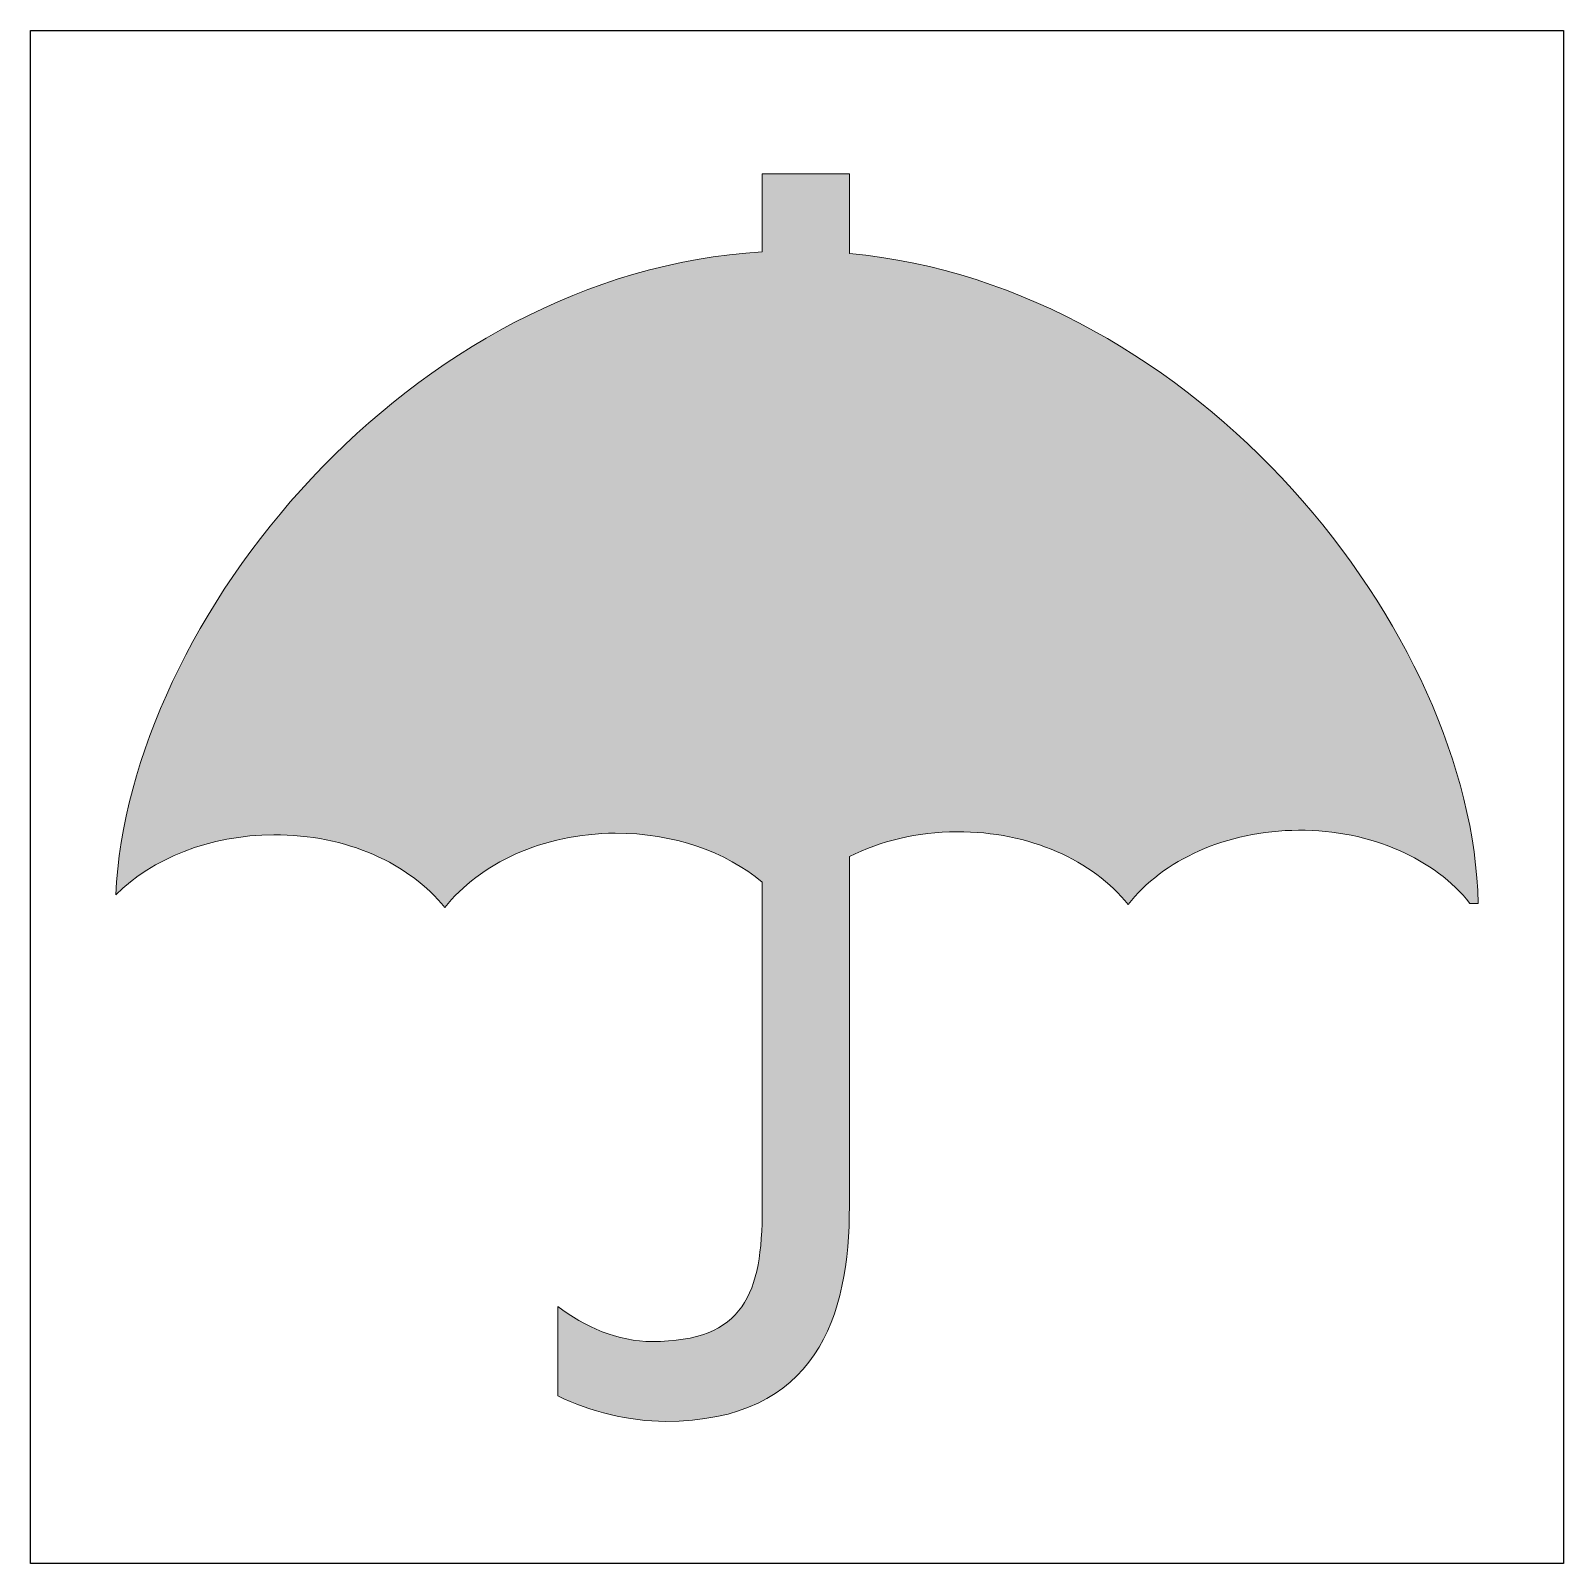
# Model space of a CAD drawing. Header units: inches. Extents: x 0 to 114, y 0 to 114.
import ezdxf

# ---------------------------------------------------------------- set-up
doc = ezdxf.new("R2010")
doc.units = ezdxf.units.IN
doc.header["$MEASUREMENT"] = 0
doc.layers.add('Image Background', color=7, linetype='Continuous')
doc.layers.add('Layer 1', color=7, linetype='Continuous')
picture_1 = doc.add_image_def('image1.png', size_in_pixel=(1350, 1350))

msp = doc.modelspace()

# ---------------------------------------------------------------- hatches: boundary and pattern name
at = {"layer": 'Layer 1', "true_color": 0xeeb522}
h = msp.add_hatch(color=40, dxfattribs=at)
h.dxf.hatch_style = 2
edge = h.paths.add_edge_path()
edge.add_spline(control_points=[(61.06, 97.69), (61.06, 97.69), (61.06, 103.63), (61.06, 103.63), (61.06, 103.63), (54.56, 103.63), (54.56, 103.63), (54.56, 103.63), (54.56, 97.81), (54.56, 97.81), (28.26, 96.22), (7.29, 70.32), (6.35, 49.85), (9.05, 52.55), (13.32, 54.31), (18.13, 54.33), (23.54, 54.36), (28.28, 52.18), (30.89, 48.9), (33.46, 52.2), (38.19, 54.42), (43.6, 54.45), (47.95, 54.47), (51.84, 53.05), (54.56, 50.81), (54.56, 50.81), (54.56, 26.47), (54.56, 26.47), (54.56, 20.15), (53.21, 16.54), (46.35, 16.54), (43.82, 16.54), (41.29, 17.63), (39.31, 19.16), (39.31, 19.16), (39.31, 12.48), (39.31, 12.48), (41.74, 11.31), (44.63, 10.59), (47.34, 10.59), (58.62, 10.59), (61.06, 18.44), (61.06, 26.65), (61.06, 26.65), (61.06, 52.71), (61.06, 52.71), (63.37, 53.86), (66.11, 54.55), (69.08, 54.56), (74.49, 54.58), (79.24, 52.41), (81.84, 49.13), (84.42, 52.43), (89.14, 54.65), (94.55, 54.67), (99.98, 54.7), (104.73, 52.51), (107.33, 49.22), (107.33, 49.22), (107.95, 49.22), (107.95, 49.22), (107.54, 69.39), (86.99, 95.25), (61.06, 97.69)], knot_values=[0, 0, 0, 0, 1, 1, 1, 2, 2, 2, 3, 3, 3, 4, 4, 4, 5, 5, 5, 6, 6, 6, 7, 7, 7, 8, 8, 8, 9, 9, 9, 10, 10, 10, 11, 11, 11, 12, 12, 12, 13, 13, 13, 14, 14, 14, 15, 15, 15, 16, 16, 16, 17, 17, 17, 18, 18, 18, 19, 19, 19, 20, 20, 20, 21, 21, 21, 21], degree=3, periodic=1)

# ---------------------------------------------------------------- linework, layer by layer
at = {"layer": 'Layer 1', "lineweight": 0}
msp.add_open_spline([(61.06, 97.69), (61.06, 97.69), (61.06, 103.63), (61.06, 103.63), (61.06, 103.63), (54.56, 103.63), (54.56, 103.63), (54.56, 103.63), (54.56, 97.81), (54.56, 97.81), (28.26, 96.22), (7.29, 70.32), (6.35, 49.85), (9.05, 52.55), (13.32, 54.31), (18.13, 54.33), (23.54, 54.36), (28.28, 52.18), (30.89, 48.9), (33.46, 52.2), (38.19, 54.42), (43.6, 54.45), (47.95, 54.47), (51.84, 53.05), (54.56, 50.81), (54.56, 50.81), (54.56, 26.47), (54.56, 26.47), (54.56, 20.15), (53.21, 16.54), (46.35, 16.54), (43.82, 16.54), (41.29, 17.63), (39.31, 19.16), (39.31, 19.16), (39.31, 12.48), (39.31, 12.48), (41.74, 11.31), (44.63, 10.59), (47.34, 10.59), (58.62, 10.59), (61.06, 18.44), (61.06, 26.65), (61.06, 26.65), (61.06, 52.71), (61.06, 52.71), (63.37, 53.86), (66.11, 54.55), (69.08, 54.56), (74.49, 54.58), (79.24, 52.41), (81.84, 49.13), (84.42, 52.43), (89.14, 54.65), (94.55, 54.67), (99.98, 54.7), (104.73, 52.51), (107.33, 49.22), (107.33, 49.22), (107.95, 49.22), (107.95, 49.22), (107.54, 69.39), (86.99, 95.25), (61.06, 97.69)], degree=3, knots=[0, 0, 0, 0, 1, 1, 1, 2, 2, 2, 3, 3, 3, 4, 4, 4, 5, 5, 5, 6, 6, 6, 7, 7, 7, 8, 8, 8, 9, 9, 9, 10, 10, 10, 11, 11, 11, 12, 12, 12, 13, 13, 13, 14, 14, 14, 15, 15, 15, 16, 16, 16, 17, 17, 17, 18, 18, 18, 19, 19, 19, 20, 20, 20, 21, 21, 21, 21], dxfattribs=at)

# ---------------------------------------------------------------- pictures from other files: only their frames are drawn
at = {"layer": 'Image Background'}
image = msp.add_image(picture_1, insert=(0, 0), size_in_units=(114.3, 114.3), dxfattribs=at)

doc.saveas('drawing.dxf')
